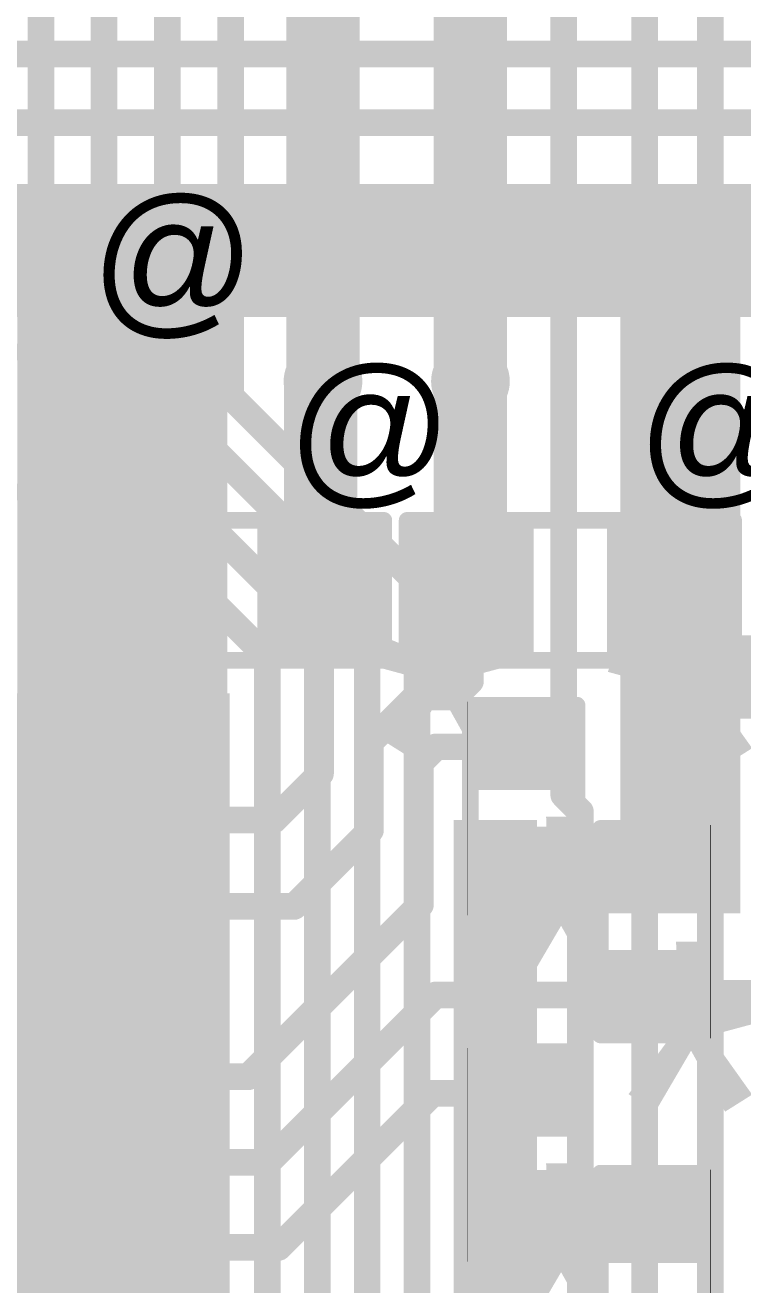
# Model space of a CAD drawing. Header units: millimetres. Extents: x -0.27 to 3.22, y -0.27 to 1.91.
# Drawn here: x 0.4054 to 0.6207, y 0.5685 to 0.9467 of the extents above; entities that cross this region are included whole.
import ezdxf

# ---------------------------------------------------------------- set-up
doc = ezdxf.new("R2010")
doc.units = ezdxf.units.MM
doc.header["$MEASUREMENT"] = 0
for name, color, linetype in [('BottomLayer', 5, 'Continuous'), ('BottomOverlay', 54, 'Continuous'), ('BottomPaste', 16, 'Continuous'), ('BottomSolder', 6, 'Continuous'), ('TopLayer', 1, 'Continuous'), ('TopOverlay', 2, 'Continuous'), ('TopPaste', 8, 'Continuous'), ('TopSolder', 216, 'Continuous'), ('ViaHoleLayer', 16, 'Continuous')]:
    doc.layers.add(name, color=color, linetype=linetype)
doc.styles.add('Arial', font='', dxfattribs={"height": 0.2})
doc.styles.get('Arial').set_extended_font_data('Arial')

# ---------------------------------------------------------------- blocks, each defined once
blk = doc.blocks.new('24_TSSOP_16')
at = {"layer": 'TopLayer'}
for points in [[(-0.1437, 0.14961), (-0.08465, 0.14961), (-0.08465, 0.13189), (-0.1437, 0.13189)], [(0.08465, 0.14961), (0.1437, 0.14961), (0.1437, 0.13189), (0.08465, 0.13189)], [(-0.1437, 0.12402), (-0.08465, 0.12402), (-0.08465, 0.1063), (-0.1437, 0.1063)], [(0.08465, 0.12402), (0.1437, 0.12402), (0.1437, 0.1063), (0.08465, 0.1063)], [(-0.1437, 0.09843), (-0.08465, 0.09843), (-0.08465, 0.08071), (-0.1437, 0.08071)], [(0.08465, 0.09843), (0.1437, 0.09843), (0.1437, 0.08071), (0.08465, 0.08071)], [(-0.1437, 0.07283), (-0.08465, 0.07283), (-0.08465, 0.05512), (-0.1437, 0.05512)], [(0.08465, 0.07283), (0.1437, 0.07283), (0.1437, 0.05512), (0.08465, 0.05512)], [(-0.1437, 0.04724), (-0.08465, 0.04724), (-0.08465, 0.02953), (-0.1437, 0.02953)], [(0.08465, 0.04724), (0.1437, 0.04724), (0.1437, 0.02953), (0.08465, 0.02953)], [(-0.1437, 0.02165), (-0.08465, 0.02165), (-0.08465, 0.00394), (-0.1437, 0.00394)], [(0.08465, 0.02165), (0.1437, 0.02165), (0.1437, 0.00394), (0.08465, 0.00394)], [(-0.1437, -0.00394), (-0.08465, -0.00394), (-0.08465, -0.02165), (-0.1437, -0.02165)], [(0.08465, -0.00394), (0.1437, -0.00394), (0.1437, -0.02165), (0.08465, -0.02165)], [(-0.1437, -0.02953), (-0.08465, -0.02953), (-0.08465, -0.04724), (-0.1437, -0.04724)], [(0.08465, -0.02953), (0.1437, -0.02953), (0.1437, -0.04724), (0.08465, -0.04724)], [(-0.1437, -0.05512), (-0.08465, -0.05512), (-0.08465, -0.07283), (-0.1437, -0.07283)], [(0.08465, -0.05512), (0.1437, -0.05512), (0.1437, -0.07283), (0.08465, -0.07283)], [(-0.1437, -0.08071), (-0.08465, -0.08071), (-0.08465, -0.09843), (-0.1437, -0.09843)], [(0.08465, -0.08071), (0.1437, -0.08071), (0.1437, -0.09843), (0.08465, -0.09843)], [(-0.1437, -0.1063), (-0.08465, -0.1063), (-0.08465, -0.12402), (-0.1437, -0.12402)], [(0.08465, -0.1063), (0.1437, -0.1063), (0.1437, -0.12402), (0.08465, -0.12402)], [(-0.1437, -0.13189), (-0.08465, -0.13189), (-0.08465, -0.14961), (-0.1437, -0.14961)], [(0.08465, -0.13189), (0.1437, -0.13189), (0.1437, -0.14961), (0.08465, -0.14961)]]:
    blk.add_hatch(color=1, dxfattribs=at).paths.add_polyline_path(points)
at = {"layer": 'TopPaste'}
for points in [[(-0.1437, 0.14961), (-0.08465, 0.14961), (-0.08465, 0.13189), (-0.1437, 0.13189)], [(0.08465, 0.14961), (0.1437, 0.14961), (0.1437, 0.13189), (0.08465, 0.13189)], [(-0.1437, 0.12402), (-0.08465, 0.12402), (-0.08465, 0.1063), (-0.1437, 0.1063)], [(0.08465, 0.12402), (0.1437, 0.12402), (0.1437, 0.1063), (0.08465, 0.1063)], [(-0.1437, 0.09843), (-0.08465, 0.09843), (-0.08465, 0.08071), (-0.1437, 0.08071)], [(0.08465, 0.09843), (0.1437, 0.09843), (0.1437, 0.08071), (0.08465, 0.08071)], [(-0.1437, 0.07283), (-0.08465, 0.07283), (-0.08465, 0.05512), (-0.1437, 0.05512)], [(0.08465, 0.07283), (0.1437, 0.07283), (0.1437, 0.05512), (0.08465, 0.05512)], [(-0.1437, 0.04724), (-0.08465, 0.04724), (-0.08465, 0.02953), (-0.1437, 0.02953)], [(0.08465, 0.04724), (0.1437, 0.04724), (0.1437, 0.02953), (0.08465, 0.02953)], [(-0.1437, 0.02165), (-0.08465, 0.02165), (-0.08465, 0.00394), (-0.1437, 0.00394)], [(0.08465, 0.02165), (0.1437, 0.02165), (0.1437, 0.00394), (0.08465, 0.00394)], [(-0.1437, -0.00394), (-0.08465, -0.00394), (-0.08465, -0.02165), (-0.1437, -0.02165)], [(0.08465, -0.00394), (0.1437, -0.00394), (0.1437, -0.02165), (0.08465, -0.02165)], [(-0.1437, -0.02953), (-0.08465, -0.02953), (-0.08465, -0.04724), (-0.1437, -0.04724)], [(0.08465, -0.02953), (0.1437, -0.02953), (0.1437, -0.04724), (0.08465, -0.04724)], [(-0.1437, -0.05512), (-0.08465, -0.05512), (-0.08465, -0.07283), (-0.1437, -0.07283)], [(0.08465, -0.05512), (0.1437, -0.05512), (0.1437, -0.07283), (0.08465, -0.07283)], [(-0.1437, -0.08071), (-0.08465, -0.08071), (-0.08465, -0.09843), (-0.1437, -0.09843)], [(0.08465, -0.08071), (0.1437, -0.08071), (0.1437, -0.09843), (0.08465, -0.09843)], [(-0.1437, -0.1063), (-0.08465, -0.1063), (-0.08465, -0.12402), (-0.1437, -0.12402)], [(0.08465, -0.1063), (0.1437, -0.1063), (0.1437, -0.12402), (0.08465, -0.12402)], [(-0.1437, -0.13189), (-0.08465, -0.13189), (-0.08465, -0.14961), (-0.1437, -0.14961)], [(0.08465, -0.13189), (0.1437, -0.13189), (0.1437, -0.14961), (0.08465, -0.14961)]]:
    blk.add_hatch(color=8, dxfattribs=at).paths.add_polyline_path(points)
at = {"layer": 'TopSolder'}
for points in [[(-0.1477, 0.15361), (-0.08065, 0.15361), (-0.08065, 0.12789), (-0.1477, 0.12789)], [(0.08065, 0.15361), (0.1477, 0.15361), (0.1477, 0.12789), (0.08065, 0.12789)], [(-0.1477, 0.12802), (-0.08065, 0.12802), (-0.08065, 0.1023), (-0.1477, 0.1023)], [(0.08065, 0.12802), (0.1477, 0.12802), (0.1477, 0.1023), (0.08065, 0.1023)], [(-0.1477, 0.10243), (-0.08065, 0.10243), (-0.08065, 0.07671), (-0.1477, 0.07671)], [(0.08065, 0.10243), (0.1477, 0.10243), (0.1477, 0.07671), (0.08065, 0.07671)], [(-0.1477, 0.07683), (-0.08065, 0.07683), (-0.08065, 0.05112), (-0.1477, 0.05112)], [(0.08065, 0.07683), (0.1477, 0.07683), (0.1477, 0.05112), (0.08065, 0.05112)], [(-0.1477, 0.05124), (-0.08065, 0.05124), (-0.08065, 0.02553), (-0.1477, 0.02553)], [(0.08065, 0.05124), (0.1477, 0.05124), (0.1477, 0.02553), (0.08065, 0.02553)], [(-0.1477, 0.02565), (-0.08065, 0.02565), (-0.08065, -0.00006), (-0.1477, -0.00006)], [(0.08065, 0.02565), (0.1477, 0.02565), (0.1477, -0.00006), (0.08065, -0.00006)], [(-0.1477, 0.00006), (-0.08065, 0.00006), (-0.08065, -0.02565), (-0.1477, -0.02565)], [(0.08065, 0.00006), (0.1477, 0.00006), (0.1477, -0.02565), (0.08065, -0.02565)], [(-0.1477, -0.02553), (-0.08065, -0.02553), (-0.08065, -0.05124), (-0.1477, -0.05124)], [(0.08065, -0.02553), (0.1477, -0.02553), (0.1477, -0.05124), (0.08065, -0.05124)], [(-0.1477, -0.05112), (-0.08065, -0.05112), (-0.08065, -0.07683), (-0.1477, -0.07683)], [(0.08065, -0.05112), (0.1477, -0.05112), (0.1477, -0.07683), (0.08065, -0.07683)], [(-0.1477, -0.07671), (-0.08065, -0.07671), (-0.08065, -0.10243), (-0.1477, -0.10243)], [(0.08065, -0.07671), (0.1477, -0.07671), (0.1477, -0.10243), (0.08065, -0.10243)], [(-0.1477, -0.1023), (-0.08065, -0.1023), (-0.08065, -0.12802), (-0.1477, -0.12802)], [(0.08065, -0.1023), (0.1477, -0.1023), (0.1477, -0.12802), (0.08065, -0.12802)], [(-0.1477, -0.12789), (-0.08065, -0.12789), (-0.08065, -0.15361), (-0.1477, -0.15361)], [(0.08065, -0.12789), (0.1477, -0.12789), (0.1477, -0.15361), (0.08065, -0.15361)]]:
    blk.add_hatch(color=216, dxfattribs=at).paths.add_polyline_path(points)
at = {"layer": 'TopOverlay'}
for points, const_width in [([(-0.145, 0.155, 1), (-0.155, 0.155, 1)], 0.005), ([(-0.15625, 0.155, 1), (-0.15375, 0.155, 1)], 0.0025), ([(-0.14625, 0.155, 1), (-0.14375, 0.155, 1)], 0.0025), ([(-0.07874, 0.15523, 1), (-0.07624, 0.15523, 1)], 0.0025), ([(0.07626, 0.15523, 1), (0.07876, 0.15523, 1)], 0.0025), ([(-0.07794, -0.15158, 1), (-0.07544, -0.15158, 1)], 0.0025), ([(0.07706, -0.15158, 1), (0.07956, -0.15158, 1)], 0.0025)]:
    blk.add_lwpolyline(points, format="xyb", close=True, dxfattribs=dict(at, const_width=const_width))
at = {"layer": 'TopOverlay', "const_width": 0.005}
for points in [[(-0.07749, 0.15523), (0.07751, 0.15523)], [(-0.07669, -0.15158), (0.07831, -0.15158)]]:
    blk.add_lwpolyline(points, dxfattribs=at)
blk = doc.blocks.new('R__0402_98')
at = {"layer": 'TopLayer'}
for points in [[(-0.0275, -0.0125), (-0.0275, 0.0125), (-0.0095, 0.0125), (-0.0095, -0.0125)], [(0.0095, -0.0125), (0.0095, 0.0125), (0.0275, 0.0125), (0.0275, -0.0125)]]:
    blk.add_hatch(color=1, dxfattribs=at).paths.add_polyline_path(points)
at = {"layer": 'TopPaste'}
for points in [[(-0.0275, -0.0125), (-0.0275, 0.0125), (-0.0095, 0.0125), (-0.0095, -0.0125)], [(0.0095, -0.0125), (0.0095, 0.0125), (0.0275, 0.0125), (0.0275, -0.0125)]]:
    blk.add_hatch(color=8, dxfattribs=at).paths.add_polyline_path(points)
at = {"layer": 'TopSolder'}
for points in [[(-0.0315, -0.0165), (-0.0315, 0.0165), (-0.0055, 0.0165), (-0.0055, -0.0165)], [(0.0055, -0.0165), (0.0055, 0.0165), (0.0315, 0.0165), (0.0315, -0.0165)]]:
    blk.add_hatch(color=216, dxfattribs=at).paths.add_polyline_path(points)
at = {"layer": 'TopOverlay'}
for points, const_width in [([(-0.031, -0.016), (-0.031, 0.016)], 0.005), ([(0.031, 0.016), (-0.031, 0.016)], 0.005), ([(0.031, -0.016), (0.031, 0.016)], 0.005), ([(0.031, -0.016), (-0.031, -0.016)], 0.005), ([(0.032, -0.017), (-0.032, -0.017)], 0.000127)]:
    blk.add_lwpolyline(points, dxfattribs=dict(at, const_width=const_width))
for points, const_width in [([(-0.03225, 0.016, 1), (-0.02975, 0.016, 1)], 0.0025), ([(-0.03225, 0.016, 1), (-0.02975, 0.016, 1)], 0.0025), ([(0.02975, 0.016, 1), (0.03225, 0.016, 1)], 0.0025), ([(0.02975, 0.016, 1), (0.03225, 0.016, 1)], 0.0025), ([(-0.03225, -0.016, 1), (-0.02975, -0.016, 1)], 0.0025), ([(-0.03225, -0.016, 1), (-0.02975, -0.016, 1)], 0.0025), ([(0.02975, -0.016, 1), (0.03225, -0.016, 1)], 0.0025), ([(0.02975, -0.016, 1), (0.03225, -0.016, 1)], 0.0025), ([(-0.03203, -0.017, 1), (-0.03197, -0.017, 1)], 0.0000635), ([(0.03197, -0.017, 1), (0.03203, -0.017, 1)], 0.0000635)]:
    blk.add_lwpolyline(points, format="xyb", close=True, dxfattribs=dict(at, const_width=const_width))
blk = doc.blocks.new('R__0402_99')
at = {"layer": 'TopLayer'}
for points in [[(-0.0275, -0.0125), (-0.0275, 0.0125), (-0.0095, 0.0125), (-0.0095, -0.0125)], [(0.0095, -0.0125), (0.0095, 0.0125), (0.0275, 0.0125), (0.0275, -0.0125)]]:
    blk.add_hatch(color=1, dxfattribs=at).paths.add_polyline_path(points)
at = {"layer": 'TopPaste'}
for points in [[(-0.0275, -0.0125), (-0.0275, 0.0125), (-0.0095, 0.0125), (-0.0095, -0.0125)], [(0.0095, -0.0125), (0.0095, 0.0125), (0.0275, 0.0125), (0.0275, -0.0125)]]:
    blk.add_hatch(color=8, dxfattribs=at).paths.add_polyline_path(points)
at = {"layer": 'TopSolder'}
for points in [[(-0.0315, -0.0165), (-0.0315, 0.0165), (-0.0055, 0.0165), (-0.0055, -0.0165)], [(0.0055, -0.0165), (0.0055, 0.0165), (0.0315, 0.0165), (0.0315, -0.0165)]]:
    blk.add_hatch(color=216, dxfattribs=at).paths.add_polyline_path(points)
at = {"layer": 'TopOverlay'}
for points, const_width in [([(-0.031, 0.016), (-0.031, -0.016)], 0.005), ([(-0.031, 0.016), (0.031, 0.016)], 0.005), ([(0.031, 0.016), (0.031, -0.016)], 0.005), ([(-0.031, -0.016), (0.031, -0.016)], 0.005), ([(-0.032, -0.017), (0.032, -0.017)], 0.000127)]:
    blk.add_lwpolyline(points, dxfattribs=dict(at, const_width=const_width))
for points, const_width in [([(-0.03225, 0.016, 1), (-0.02975, 0.016, 1)], 0.0025), ([(-0.03225, 0.016, 1), (-0.02975, 0.016, 1)], 0.0025), ([(0.02975, 0.016, 1), (0.03225, 0.016, 1)], 0.0025), ([(0.02975, 0.016, 1), (0.03225, 0.016, 1)], 0.0025), ([(-0.03225, -0.016, 1), (-0.02975, -0.016, 1)], 0.0025), ([(-0.03225, -0.016, 1), (-0.02975, -0.016, 1)], 0.0025), ([(0.02975, -0.016, 1), (0.03225, -0.016, 1)], 0.0025), ([(0.02975, -0.016, 1), (0.03225, -0.016, 1)], 0.0025), ([(-0.03203, -0.017, 1), (-0.03197, -0.017, 1)], 0.0000635), ([(0.03197, -0.017, 1), (0.03203, -0.017, 1)], 0.0000635)]:
    blk.add_lwpolyline(points, format="xyb", close=True, dxfattribs=dict(at, const_width=const_width))
blk = doc.blocks.new('R__0402_100')
at = {"layer": 'TopLayer'}
for points in [[(-0.0275, -0.0125), (-0.0275, 0.0125), (-0.0095, 0.0125), (-0.0095, -0.0125)], [(0.0095, -0.0125), (0.0095, 0.0125), (0.0275, 0.0125), (0.0275, -0.0125)]]:
    blk.add_hatch(color=1, dxfattribs=at).paths.add_polyline_path(points)
at = {"layer": 'TopPaste'}
for points in [[(-0.0275, -0.0125), (-0.0275, 0.0125), (-0.0095, 0.0125), (-0.0095, -0.0125)], [(0.0095, -0.0125), (0.0095, 0.0125), (0.0275, 0.0125), (0.0275, -0.0125)]]:
    blk.add_hatch(color=8, dxfattribs=at).paths.add_polyline_path(points)
at = {"layer": 'TopSolder'}
for points in [[(-0.0315, -0.0165), (-0.0315, 0.0165), (-0.0055, 0.0165), (-0.0055, -0.0165)], [(0.0055, -0.0165), (0.0055, 0.0165), (0.0315, 0.0165), (0.0315, -0.0165)]]:
    blk.add_hatch(color=216, dxfattribs=at).paths.add_polyline_path(points)
at = {"layer": 'TopOverlay'}
for points, const_width in [([(-0.031, -0.016), (-0.031, 0.016)], 0.005), ([(0.031, 0.016), (-0.031, 0.016)], 0.005), ([(0.031, -0.016), (0.031, 0.016)], 0.005), ([(0.031, -0.016), (-0.031, -0.016)], 0.005), ([(0.032, -0.017), (-0.032, -0.017)], 0.000127)]:
    blk.add_lwpolyline(points, dxfattribs=dict(at, const_width=const_width))
for points, const_width in [([(-0.03225, 0.016, 1), (-0.02975, 0.016, 1)], 0.0025), ([(-0.03225, 0.016, 1), (-0.02975, 0.016, 1)], 0.0025), ([(0.02975, 0.016, 1), (0.03225, 0.016, 1)], 0.0025), ([(0.02975, 0.016, 1), (0.03225, 0.016, 1)], 0.0025), ([(-0.03225, -0.016, 1), (-0.02975, -0.016, 1)], 0.0025), ([(-0.03225, -0.016, 1), (-0.02975, -0.016, 1)], 0.0025), ([(0.02975, -0.016, 1), (0.03225, -0.016, 1)], 0.0025), ([(0.02975, -0.016, 1), (0.03225, -0.016, 1)], 0.0025), ([(-0.03203, -0.017, 1), (-0.03197, -0.017, 1)], 0.0000635), ([(0.03197, -0.017, 1), (0.03203, -0.017, 1)], 0.0000635)]:
    blk.add_lwpolyline(points, format="xyb", close=True, dxfattribs=dict(at, const_width=const_width))
blk = doc.blocks.new('R__0402_101')
at = {"layer": 'TopLayer'}
for points in [[(-0.0275, -0.0125), (-0.0275, 0.0125), (-0.0095, 0.0125), (-0.0095, -0.0125)], [(0.0095, -0.0125), (0.0095, 0.0125), (0.0275, 0.0125), (0.0275, -0.0125)]]:
    blk.add_hatch(color=1, dxfattribs=at).paths.add_polyline_path(points)
at = {"layer": 'TopPaste'}
for points in [[(-0.0275, -0.0125), (-0.0275, 0.0125), (-0.0095, 0.0125), (-0.0095, -0.0125)], [(0.0095, -0.0125), (0.0095, 0.0125), (0.0275, 0.0125), (0.0275, -0.0125)]]:
    blk.add_hatch(color=8, dxfattribs=at).paths.add_polyline_path(points)
at = {"layer": 'TopSolder'}
for points in [[(-0.0315, -0.0165), (-0.0315, 0.0165), (-0.0055, 0.0165), (-0.0055, -0.0165)], [(0.0055, -0.0165), (0.0055, 0.0165), (0.0315, 0.0165), (0.0315, -0.0165)]]:
    blk.add_hatch(color=216, dxfattribs=at).paths.add_polyline_path(points)
at = {"layer": 'TopOverlay'}
for points, const_width in [([(-0.031, 0.016), (-0.031, -0.016)], 0.005), ([(-0.031, 0.016), (0.031, 0.016)], 0.005), ([(0.031, 0.016), (0.031, -0.016)], 0.005), ([(-0.031, -0.016), (0.031, -0.016)], 0.005), ([(-0.032, -0.017), (0.032, -0.017)], 0.000127)]:
    blk.add_lwpolyline(points, dxfattribs=dict(at, const_width=const_width))
for points, const_width in [([(-0.03225, 0.016, 1), (-0.02975, 0.016, 1)], 0.0025), ([(-0.03225, 0.016, 1), (-0.02975, 0.016, 1)], 0.0025), ([(0.02975, 0.016, 1), (0.03225, 0.016, 1)], 0.0025), ([(0.02975, 0.016, 1), (0.03225, 0.016, 1)], 0.0025), ([(-0.03225, -0.016, 1), (-0.02975, -0.016, 1)], 0.0025), ([(-0.03225, -0.016, 1), (-0.02975, -0.016, 1)], 0.0025), ([(0.02975, -0.016, 1), (0.03225, -0.016, 1)], 0.0025), ([(0.02975, -0.016, 1), (0.03225, -0.016, 1)], 0.0025), ([(-0.03203, -0.017, 1), (-0.03197, -0.017, 1)], 0.0000635), ([(0.03197, -0.017, 1), (0.03203, -0.017, 1)], 0.0000635)]:
    blk.add_lwpolyline(points, format="xyb", close=True, dxfattribs=dict(at, const_width=const_width))
blk = doc.blocks.new('R__0603_B_138')
at = {"layer": 'BottomLayer'}
for points in [[(-0.045, -0.0175), (-0.045, 0.0175), (-0.015, 0.0175), (-0.015, -0.0175)], [(0.015, -0.0175), (0.015, 0.0175), (0.045, 0.0175), (0.045, -0.0175)]]:
    blk.add_hatch(color=5, dxfattribs=at).paths.add_polyline_path(points)
at = {"layer": 'BottomPaste'}
for points in [[(-0.045, -0.0175), (-0.045, 0.0175), (-0.015, 0.0175), (-0.015, -0.0175)], [(0.015, -0.0175), (0.015, 0.0175), (0.045, 0.0175), (0.045, -0.0175)]]:
    blk.add_hatch(color=16, dxfattribs=at).paths.add_polyline_path(points)
at = {"layer": 'BottomSolder'}
for points in [[(-0.049, -0.0215), (-0.049, 0.0215), (-0.011, 0.0215), (-0.011, -0.0215)], [(0.011, -0.0215), (0.011, 0.0215), (0.049, 0.0215), (0.049, -0.0215)]]:
    blk.add_hatch(color=6, dxfattribs=at).paths.add_polyline_path(points)
at = {"layer": 'BottomOverlay', "const_width": 0.005}
for points in [[(-0.049, 0.021), (0.049, 0.021)], [(-0.049, 0.021), (-0.049, -0.021)], [(0.049, 0.021), (0.049, -0.021)], [(-0.049, -0.021), (0.049, -0.021)]]:
    blk.add_lwpolyline(points, dxfattribs=at)
at = {"layer": 'BottomOverlay', "const_width": 0.0025}
for points in [[(-0.05025, 0.021, 1), (-0.04775, 0.021, 1)], [(-0.05025, 0.021, 1), (-0.04775, 0.021, 1)], [(0.04775, 0.021, 1), (0.05025, 0.021, 1)], [(0.04775, 0.021, 1), (0.05025, 0.021, 1)], [(-0.05025, -0.021, 1), (-0.04775, -0.021, 1)], [(-0.05025, -0.021, 1), (-0.04775, -0.021, 1)], [(0.04775, -0.021, 1), (0.05025, -0.021, 1)], [(0.04775, -0.021, 1), (0.05025, -0.021, 1)]]:
    blk.add_lwpolyline(points, format="xyb", close=True, dxfattribs=at)
blk = doc.blocks.new('R__0603_139')
at = {"layer": 'TopLayer'}
for points in [[(-0.015, 0.0175), (-0.015, -0.0175), (-0.045, -0.0175), (-0.045, 0.0175)], [(0.045, 0.0175), (0.045, -0.0175), (0.015, -0.0175), (0.015, 0.0175)]]:
    blk.add_hatch(color=1, dxfattribs=at).paths.add_polyline_path(points)
at = {"layer": 'TopPaste'}
for points in [[(-0.015, 0.0175), (-0.015, -0.0175), (-0.045, -0.0175), (-0.045, 0.0175)], [(0.045, 0.0175), (0.045, -0.0175), (0.015, -0.0175), (0.015, 0.0175)]]:
    blk.add_hatch(color=8, dxfattribs=at).paths.add_polyline_path(points)
at = {"layer": 'TopSolder'}
for points in [[(-0.011, 0.0215), (-0.011, -0.0215), (-0.049, -0.0215), (-0.049, 0.0215)], [(0.049, 0.0215), (0.049, -0.0215), (0.011, -0.0215), (0.011, 0.0215)]]:
    blk.add_hatch(color=216, dxfattribs=at).paths.add_polyline_path(points)
at = {"layer": 'TopOverlay', "const_width": 0.005}
for points in [[(-0.049, 0.021), (-0.049, -0.021)], [(0.049, 0.021), (-0.049, 0.021)], [(0.049, 0.021), (0.049, -0.021)], [(0.049, -0.021), (-0.049, -0.021)]]:
    blk.add_lwpolyline(points, dxfattribs=at)
at = {"layer": 'TopOverlay', "const_width": 0.0025}
for points in [[(-0.05025, 0.021, 1), (-0.04775, 0.021, 1)], [(-0.05025, 0.021, 1), (-0.04775, 0.021, 1)], [(0.04775, 0.021, 1), (0.05025, 0.021, 1)], [(0.04775, 0.021, 1), (0.05025, 0.021, 1)], [(-0.05025, -0.021, 1), (-0.04775, -0.021, 1)], [(-0.05025, -0.021, 1), (-0.04775, -0.021, 1)], [(0.04775, -0.021, 1), (0.05025, -0.021, 1)], [(0.04775, -0.021, 1), (0.05025, -0.021, 1)]]:
    blk.add_lwpolyline(points, format="xyb", close=True, dxfattribs=at)
blk = doc.blocks.new('R__0603_145')
at = {"layer": 'TopLayer'}
for points in [[(-0.015, 0.0175), (-0.015, -0.0175), (-0.045, -0.0175), (-0.045, 0.0175)], [(0.045, 0.0175), (0.045, -0.0175), (0.015, -0.0175), (0.015, 0.0175)]]:
    blk.add_hatch(color=1, dxfattribs=at).paths.add_polyline_path(points)
at = {"layer": 'TopPaste'}
for points in [[(-0.015, 0.0175), (-0.015, -0.0175), (-0.045, -0.0175), (-0.045, 0.0175)], [(0.045, 0.0175), (0.045, -0.0175), (0.015, -0.0175), (0.015, 0.0175)]]:
    blk.add_hatch(color=8, dxfattribs=at).paths.add_polyline_path(points)
at = {"layer": 'TopSolder'}
for points in [[(-0.011, 0.0215), (-0.011, -0.0215), (-0.049, -0.0215), (-0.049, 0.0215)], [(0.049, 0.0215), (0.049, -0.0215), (0.011, -0.0215), (0.011, 0.0215)]]:
    blk.add_hatch(color=216, dxfattribs=at).paths.add_polyline_path(points)
at = {"layer": 'TopOverlay', "const_width": 0.005}
for points in [[(-0.049, 0.021), (-0.049, -0.021)], [(0.049, 0.021), (-0.049, 0.021)], [(0.049, 0.021), (0.049, -0.021)], [(0.049, -0.021), (-0.049, -0.021)]]:
    blk.add_lwpolyline(points, dxfattribs=at)
at = {"layer": 'TopOverlay', "const_width": 0.0025}
for points in [[(-0.05025, 0.021, 1), (-0.04775, 0.021, 1)], [(-0.05025, 0.021, 1), (-0.04775, 0.021, 1)], [(0.04775, 0.021, 1), (0.05025, 0.021, 1)], [(0.04775, 0.021, 1), (0.05025, 0.021, 1)], [(-0.05025, -0.021, 1), (-0.04775, -0.021, 1)], [(-0.05025, -0.021, 1), (-0.04775, -0.021, 1)], [(0.04775, -0.021, 1), (0.05025, -0.021, 1)], [(0.04775, -0.021, 1), (0.05025, -0.021, 1)]]:
    blk.add_lwpolyline(points, format="xyb", close=True, dxfattribs=at)
blk = doc.blocks.new('R__0603_147')
at = {"layer": 'TopLayer'}
for points in [[(-0.015, 0.0175), (-0.015, -0.0175), (-0.045, -0.0175), (-0.045, 0.0175)], [(0.045, 0.0175), (0.045, -0.0175), (0.015, -0.0175), (0.015, 0.0175)]]:
    blk.add_hatch(color=1, dxfattribs=at).paths.add_polyline_path(points)
at = {"layer": 'TopPaste'}
for points in [[(-0.015, 0.0175), (-0.015, -0.0175), (-0.045, -0.0175), (-0.045, 0.0175)], [(0.045, 0.0175), (0.045, -0.0175), (0.015, -0.0175), (0.015, 0.0175)]]:
    blk.add_hatch(color=8, dxfattribs=at).paths.add_polyline_path(points)
at = {"layer": 'TopSolder'}
for points in [[(-0.011, 0.0215), (-0.011, -0.0215), (-0.049, -0.0215), (-0.049, 0.0215)], [(0.049, 0.0215), (0.049, -0.0215), (0.011, -0.0215), (0.011, 0.0215)]]:
    blk.add_hatch(color=216, dxfattribs=at).paths.add_polyline_path(points)
at = {"layer": 'TopOverlay', "const_width": 0.005}
for points in [[(-0.049, -0.021), (-0.049, 0.021)], [(-0.049, 0.021), (0.049, 0.021)], [(0.049, -0.021), (0.049, 0.021)], [(-0.049, -0.021), (0.049, -0.021)]]:
    blk.add_lwpolyline(points, dxfattribs=at)
at = {"layer": 'TopOverlay', "const_width": 0.0025}
for points in [[(-0.05025, 0.021, 1), (-0.04775, 0.021, 1)], [(-0.05025, 0.021, 1), (-0.04775, 0.021, 1)], [(0.04775, 0.021, 1), (0.05025, 0.021, 1)], [(0.04775, 0.021, 1), (0.05025, 0.021, 1)], [(-0.05025, -0.021, 1), (-0.04775, -0.021, 1)], [(-0.05025, -0.021, 1), (-0.04775, -0.021, 1)], [(0.04775, -0.021, 1), (0.05025, -0.021, 1)], [(0.04775, -0.021, 1), (0.05025, -0.021, 1)]]:
    blk.add_lwpolyline(points, format="xyb", close=True, dxfattribs=at)

msp = doc.modelspace()

# ---------------------------------------------------------------- hatches: boundary and pattern name
at = {"layer": 'BottomLayer'}
h = msp.add_hatch(color=5, dxfattribs=at)
edge = h.paths.add_edge_path()
edge.add_arc((0.49474, 0.83974), 0.01181, 0, 360)
h = msp.add_hatch(color=5, dxfattribs=at)
edge = h.paths.add_edge_path()
edge.add_arc((0.539, 0.83974), 0.01181, 0, 360)
msp.add_hatch(color=5, dxfattribs=at).paths.add_polyline_path([(0.534, 0.369), (0.559, 0.369), (0.559, 0.708), (0.534, 0.708)])
h = msp.add_hatch(color=5, dxfattribs=at)
edge = h.paths.add_edge_path()
edge.add_arc((0.54681, 0.69307), 0.01181, 0, 360)
h = msp.add_hatch(color=5, dxfattribs=at)
edge = h.paths.add_edge_path()
edge.add_arc((0.546, 0.58957), 0.01181, 0, 360)
at = {"layer": 'TopLayer'}
for points in [[(0.309, 0.859), (0.94, 0.859), (0.94, 0.899), (0.309, 0.899)], [(0.403, 0.724), (0.466, 0.724), (0.466, 0.899), (0.403, 0.899)], [(0.584, 0.68), (0.62, 0.68), (0.62, 0.899), (0.584, 0.899)], [(0.584, 0.7385), (0.742, 0.7385), (0.742, 0.7635), (0.584, 0.7635)], [(0.541, 0.68), (0.62, 0.68), (0.62, 0.705), (0.541, 0.705)], [(0.535, 0.575), (0.612, 0.575), (0.612, 0.603), (0.535, 0.603)]]:
    msp.add_hatch(color=1, dxfattribs=at).paths.add_polyline_path(points)
h = msp.add_hatch(color=1, dxfattribs=at)
edge = h.paths.add_edge_path()
edge.add_arc((0.49474, 0.83974), 0.01181, 0, 360)
h = msp.add_hatch(color=1, dxfattribs=at)
edge = h.paths.add_edge_path()
edge.add_arc((0.539, 0.83974), 0.01181, 0, 360)
h = msp.add_hatch(color=1, dxfattribs=at)
edge = h.paths.add_edge_path()
edge.add_arc((0.54681, 0.69307), 0.01181, 0, 360)
h = msp.add_hatch(color=1, dxfattribs=at)
edge = h.paths.add_edge_path()
edge.add_arc((0.546, 0.58957), 0.01181, 0, 360)
at = {"layer": 'ViaHoleLayer'}
h = msp.add_hatch(color=16, dxfattribs=at)
edge = h.paths.add_edge_path()
edge.add_arc((0.49474, 0.83974), 0.00591, 0, 360)
h = msp.add_hatch(color=16, dxfattribs=at)
edge = h.paths.add_edge_path()
edge.add_arc((0.539, 0.83974), 0.00591, 0, 360)
h = msp.add_hatch(color=16, dxfattribs=at)
edge = h.paths.add_edge_path()
edge.add_arc((0.54681, 0.69307), 0.00591, 0, 360)
h = msp.add_hatch(color=16, dxfattribs=at)
edge = h.paths.add_edge_path()
edge.add_arc((0.546, 0.58957), 0.00591, 0, 360)

# ---------------------------------------------------------------- linework, layer by layer
at = {"layer": 'BottomLayer'}
for points, const_width in [([(0.49474, 0.83974), (0.49474, 1.61774)], 0.022), ([(0.539, 0.83974), (0.539, 1.605)], 0.022), ([(0.467, 0.83521), (0.467, 1.154)], 0.008), ([(0.448, 0.833), (0.448, 1.103)], 0.008), ([(0.429, 0.828), (0.429, 1.081)], 0.008), ([(0.41013, 0.82487), (0.41013, 1.06)], 0.008), ([(0.567, 0.71556), (0.567, 1.02)], 0.008), ([(0.59132, 0.08445), (0.59132, 1.01568)], 0.008), ([(0.611, 0.072), (0.611, 0.99613)], 0.008), ([(0.49474, 0.83974), (0.495, 0.84)], 0.022), ([(0.448, 0.833), (0.508, 0.773)], 0.008), ([(0.467, 0.83521), (0.523, 0.77921)], 0.008), ([(0.429, 0.828), (0.493, 0.764)], 0.008), ([(0.411, 0.824), (0.478, 0.757)], 0.008), ([(0.523, 0.356), (0.523, 0.77921)], 0.008), ([(0.508, 0.34979), (0.508, 0.773)], 0.008), ([(0.493, 0.34357), (0.493, 0.764)], 0.008), ([(0.478, 0.332), (0.478, 0.757)], 0.008), ([(0.567, 0.71556), (0.572, 0.71056)], 0.008), ([(0.572, 0.072), (0.572, 0.71056)], 0.008)]:
    msp.add_lwpolyline(points, dxfattribs=dict(at, const_width=const_width))
for points, const_width in [([(0.4895, 0.84, 1), (0.5005, 0.84, 1)], 0.011), ([(0.48924, 0.83974, 1), (0.50024, 0.83974, 1)], 0.011), ([(0.48924, 0.83974, 1), (0.50024, 0.83974, 1)], 0.011), ([(0.5335, 0.83974, 1), (0.5445, 0.83974, 1)], 0.011), ([(0.446, 0.833, 1), (0.45, 0.833, 1)], 0.004), ([(0.446, 0.833, 1), (0.45, 0.833, 1)], 0.004), ([(0.465, 0.83521, 1), (0.469, 0.83521, 1)], 0.004), ([(0.465, 0.83521, 1), (0.469, 0.83521, 1)], 0.004), ([(0.427, 0.828, 1), (0.431, 0.828, 1)], 0.004), ([(0.427, 0.828, 1), (0.431, 0.828, 1)], 0.004), ([(0.40813, 0.82487, 1), (0.41213, 0.82487, 1)], 0.004), ([(0.409, 0.824, 1), (0.413, 0.824, 1)], 0.004), ([(0.521, 0.77921, 1), (0.525, 0.77921, 1)], 0.004), ([(0.521, 0.77921, 1), (0.525, 0.77921, 1)], 0.004), ([(0.506, 0.773, 1), (0.51, 0.773, 1)], 0.004), ([(0.506, 0.773, 1), (0.51, 0.773, 1)], 0.004), ([(0.491, 0.764, 1), (0.495, 0.764, 1)], 0.004), ([(0.491, 0.764, 1), (0.495, 0.764, 1)], 0.004), ([(0.476, 0.757, 1), (0.48, 0.757, 1)], 0.004), ([(0.476, 0.757, 1), (0.48, 0.757, 1)], 0.004), ([(0.565, 0.71556, 1), (0.569, 0.71556, 1)], 0.004), ([(0.565, 0.71556, 1), (0.569, 0.71556, 1)], 0.004), ([(0.57, 0.71056, 1), (0.574, 0.71056, 1)], 0.004), ([(0.57, 0.71056, 1), (0.574, 0.71056, 1)], 0.004)]:
    msp.add_lwpolyline(points, format="xyb", close=True, dxfattribs=dict(at, const_width=const_width))
at = {"layer": 'TopLayer'}
for points, const_width in [([(0.352, 0.938), (0.66839, 0.938)], 0.008), ([(0.32657, 0.91743), (0.69043, 0.91743)], 0.008), ([(0.494, 0.839), (0.49474, 0.83974)], 0.022), ([(0.494, 0.777), (0.494, 0.839)], 0.022), ([(0.539, 0.777), (0.539, 0.83974)], 0.022), ([(0.417, 0.788), (0.424, 0.788)], 0.01), ([(0.424, 0.788), (0.434, 0.778)], 0.01), ([(0.434, 0.777), (0.434, 0.778)], 0.01), ([(0.494, 0.722), (0.494, 0.777)], 0.008), ([(0.539, 0.74969), (0.539, 0.777)], 0.008), ([(0.53431, 0.745), (0.539, 0.74969)], 0.008), ([(0.509, 0.73153), (0.52247, 0.745)], 0.008), ([(0.52247, 0.745), (0.53431, 0.745)], 0.008), ([(0.509, 0.705), (0.509, 0.73153)], 0.008), ([(0.524, 0.72531), (0.52869, 0.73)], 0.008), ([(0.52869, 0.73), (0.555, 0.73)], 0.008), ([(0.524, 0.68263), (0.524, 0.72531)], 0.008), ([(0.48, 0.708), (0.494, 0.722)], 0.008), ([(0.43317, 0.70766), (0.43352, 0.708)], 0.008), ([(0.43352, 0.708), (0.48, 0.708)], 0.008), ([(0.48607, 0.68207), (0.509, 0.705)], 0.008), ([(0.43317, 0.68207), (0.48607, 0.68207)], 0.008), ([(0.477, 0.63563), (0.524, 0.68263)], 0.008), ([(0.34152, 0.65648), (0.43317, 0.65648)], 0.01), ([(0.4783, 0.6053), (0.5285, 0.6555)], 0.008), ([(0.5285, 0.6555), (0.594, 0.6555)], 0.008), ([(0.594, 0.656), (0.625, 0.656)], 0.008), ([(0.47231, 0.63094), (0.477, 0.63563)], 0.008), ([(0.477, 0.63563), (0.477, 0.63563)], 0.008), ([(0.35494, 0.63094), (0.43317, 0.63094)], 0.008), ([(0.43317, 0.63094), (0.47231, 0.63094)], 0.008), ([(0.49578, 0.59409), (0.52769, 0.626)], 0.008), ([(0.52769, 0.626), (0.55133, 0.626)], 0.008), ([(0.45317, 0.6053), (0.4783, 0.6053)], 0.008), ([(0.48139, 0.5797), (0.49578, 0.59409)], 0.008), ([(0.49578, 0.59409), (0.49578, 0.59409)], 0.008), ([(0.37455, 0.5797), (0.43317, 0.5797)], 0.008), ([(0.43317, 0.5797), (0.48139, 0.5797)], 0.008)]:
    msp.add_lwpolyline(points, dxfattribs=dict(at, const_width=const_width))
for points, const_width in [([(0.4885, 0.839, 1), (0.4995, 0.839, 1)], 0.011), ([(0.4885, 0.839, 1), (0.4995, 0.839, 1)], 0.011), ([(0.48924, 0.83974, 1), (0.50024, 0.83974, 1)], 0.011), ([(0.5335, 0.83974, 1), (0.5445, 0.83974, 1)], 0.011), ([(0.4145, 0.788, 1), (0.4195, 0.788, 1)], 0.005), ([(0.4215, 0.788, 1), (0.4265, 0.788, 1)], 0.005), ([(0.4215, 0.788, 1), (0.4265, 0.788, 1)], 0.005), ([(0.4885, 0.777, 1), (0.4995, 0.777, 1)], 0.011), ([(0.5335, 0.777, 1), (0.5445, 0.777, 1)], 0.011), ([(0.4315, 0.778, 1), (0.4365, 0.778, 1)], 0.005), ([(0.4315, 0.778, 1), (0.4365, 0.778, 1)], 0.005), ([(0.4315, 0.777, 1), (0.4365, 0.777, 1)], 0.005), ([(0.492, 0.777, 1), (0.496, 0.777, 1)], 0.004), ([(0.537, 0.777, 1), (0.541, 0.777, 1)], 0.004), ([(0.537, 0.74969, 1), (0.541, 0.74969, 1)], 0.004), ([(0.537, 0.74969, 1), (0.541, 0.74969, 1)], 0.004), ([(0.52047, 0.745, 1), (0.52447, 0.745, 1)], 0.004), ([(0.52047, 0.745, 1), (0.52447, 0.745, 1)], 0.004), ([(0.53231, 0.745, 1), (0.53631, 0.745, 1)], 0.004), ([(0.53231, 0.745, 1), (0.53631, 0.745, 1)], 0.004), ([(0.507, 0.73153, 1), (0.511, 0.73153, 1)], 0.004), ([(0.507, 0.73153, 1), (0.511, 0.73153, 1)], 0.004), ([(0.52669, 0.73, 1), (0.53069, 0.73, 1)], 0.004), ([(0.52669, 0.73, 1), (0.53069, 0.73, 1)], 0.004), ([(0.553, 0.73, 1), (0.557, 0.73, 1)], 0.004), ([(0.522, 0.72531, 1), (0.526, 0.72531, 1)], 0.004), ([(0.522, 0.72531, 1), (0.526, 0.72531, 1)], 0.004), ([(0.492, 0.722, 1), (0.496, 0.722, 1)], 0.004), ([(0.492, 0.722, 1), (0.496, 0.722, 1)], 0.004), ([(0.43117, 0.70766, 1), (0.43517, 0.70766, 1)], 0.004), ([(0.43152, 0.708, 1), (0.43552, 0.708, 1)], 0.004), ([(0.43152, 0.708, 1), (0.43552, 0.708, 1)], 0.004), ([(0.478, 0.708, 1), (0.482, 0.708, 1)], 0.004), ([(0.478, 0.708, 1), (0.482, 0.708, 1)], 0.004), ([(0.507, 0.705, 1), (0.511, 0.705, 1)], 0.004), ([(0.507, 0.705, 1), (0.511, 0.705, 1)], 0.004), ([(0.43117, 0.68207, 1), (0.43517, 0.68207, 1)], 0.004), ([(0.48407, 0.68207, 1), (0.48807, 0.68207, 1)], 0.004), ([(0.48407, 0.68207, 1), (0.48807, 0.68207, 1)], 0.004), ([(0.522, 0.68263, 1), (0.526, 0.68263, 1)], 0.004), ([(0.522, 0.68263, 1), (0.526, 0.68263, 1)], 0.004), ([(0.43067, 0.65648, 1), (0.43567, 0.65648, 1)], 0.005), ([(0.5265, 0.6555, 1), (0.5305, 0.6555, 1)], 0.004), ([(0.5265, 0.6555, 1), (0.5305, 0.6555, 1)], 0.004), ([(0.592, 0.656, 1), (0.596, 0.656, 1)], 0.004), ([(0.592, 0.6555, 1), (0.596, 0.6555, 1)], 0.004), ([(0.475, 0.63563, 1), (0.479, 0.63563, 1)], 0.004), ([(0.475, 0.63563, 1), (0.479, 0.63563, 1)], 0.004), ([(0.475, 0.63563, 1), (0.479, 0.63563, 1)], 0.004), ([(0.475, 0.63563, 1), (0.479, 0.63563, 1)], 0.004), ([(0.43117, 0.63094, 1), (0.43517, 0.63094, 1)], 0.004), ([(0.43117, 0.63094, 1), (0.43517, 0.63094, 1)], 0.004), ([(0.47031, 0.63094, 1), (0.47431, 0.63094, 1)], 0.004), ([(0.47031, 0.63094, 1), (0.47431, 0.63094, 1)], 0.004), ([(0.52569, 0.626, 1), (0.52969, 0.626, 1)], 0.004), ([(0.52569, 0.626, 1), (0.52969, 0.626, 1)], 0.004), ([(0.54933, 0.626, 1), (0.55333, 0.626, 1)], 0.004), ([(0.45117, 0.6053, 1), (0.45517, 0.6053, 1)], 0.004), ([(0.4763, 0.6053, 1), (0.4803, 0.6053, 1)], 0.004), ([(0.4763, 0.6053, 1), (0.4803, 0.6053, 1)], 0.004), ([(0.49378, 0.59409, 1), (0.49778, 0.59409, 1)], 0.004), ([(0.49378, 0.59409, 1), (0.49778, 0.59409, 1)], 0.004), ([(0.49378, 0.59409, 1), (0.49778, 0.59409, 1)], 0.004), ([(0.49378, 0.59409, 1), (0.49778, 0.59409, 1)], 0.004), ([(0.43117, 0.5797, 1), (0.43517, 0.5797, 1)], 0.004), ([(0.43117, 0.5797, 1), (0.43517, 0.5797, 1)], 0.004), ([(0.47939, 0.5797, 1), (0.48339, 0.5797, 1)], 0.004), ([(0.47939, 0.5797, 1), (0.48339, 0.5797, 1)], 0.004)]:
    msp.add_lwpolyline(points, format="xyb", close=True, dxfattribs=dict(at, const_width=const_width))

# ---------------------------------------------------------------- block references
for name, p, rotation in [('R__0603_139', (0.404, 0.8275), 180), ('R__0603_145', (0.569, 0.777), 180), ('R__0402_98', (0.555, 0.7115), 270), ('R__0603_B_138', (0.383, 0.6865), 90), ('R__0402_99', (0.594, 0.6745), 90), ('R__0402_100', (0.555, 0.6075), 270), ('R__0402_101', (0.594, 0.571), 90)]:
    msp.add_blockref(name, p, dxfattribs=dict(rotation=rotation))
for name, p in [('R__0603_147', (0.464, 0.777)), ('24_TSSOP_16', (0.319, 0.5925))]:
    msp.add_blockref(name, p)

# ---------------------------------------------------------------- texts
at = {"layer": 'TopOverlay', "style": 'Arial'}
for s, height, p in [('@', 0.035, (0.425, 0.8595)), ('@', 0.035, (0.484, 0.8085)), ('@', 0.035, (0.589, 0.8085)), ('*', 0.1, (0.503, 0.6785)), ('*', 0.1, (0.578, 0.6755)), ('*', 0.1, (0.539, 0.609)), ('*', 0.1, (0.578, 0.5715)), ('*', 0.1, (0.539, 0.505))]:
    msp.add_text(s, height=height, rotation=360, dxfattribs=at).set_placement(p)

doc.saveas('drawing.dxf')
